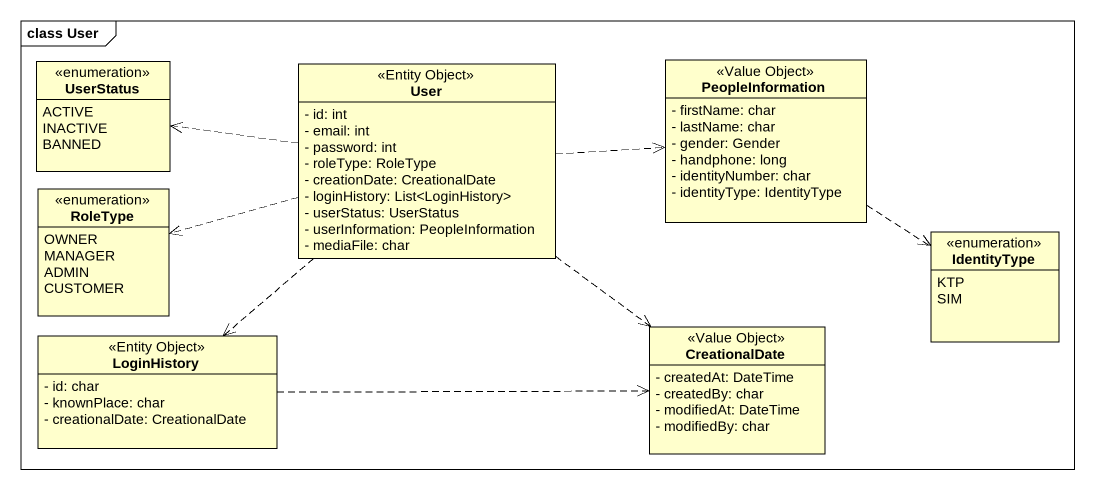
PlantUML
@startuml
mainframe class User
hide circle
hide empty members
skinparam classAttributeIconSize 0
enum UserStatus {
  ACTIVE
  INACTIVE
  BANNED
}
class User <<Entity Object>> {
  - id: int
  - email: int
  - password: int
  - roleType: RoleType
  - creationDate: CreationalDate
  - loginHistory: List<LoginHistory>
  - userStatus: UserStatus
  - userInformation: PeopleInformation
  - mediaFile: char
}
class PeopleInformation <<Value Object>> {
  - firstName: char
  - lastName: char
  - gender: Gender
  - handphone: long
  - identityNumber: char
  - identityType: IdentityType
}
enum RoleType {
  OWNER
  MANAGER
  ADMIN
  CUSTOMER
}
enum IdentityType {
  KTP
  SIM
}
class LoginHistory <<Entity Object>> {
  - id: char
  - knownPlace: char
  - creationalDate: CreationalDate
}
class CreationalDate <<Value Object>> {
  - createdAt: DateTime
  - createdBy: char
  - modifiedAt: DateTime
  - modifiedBy: char
}
User .left.> UserStatus
User .right.> PeopleInformation
User .left.> RoleType
User ..> LoginHistory
User ..> CreationalDate
PeopleInformation ..> IdentityType
LoginHistory .right.> CreationalDate
@enduml
